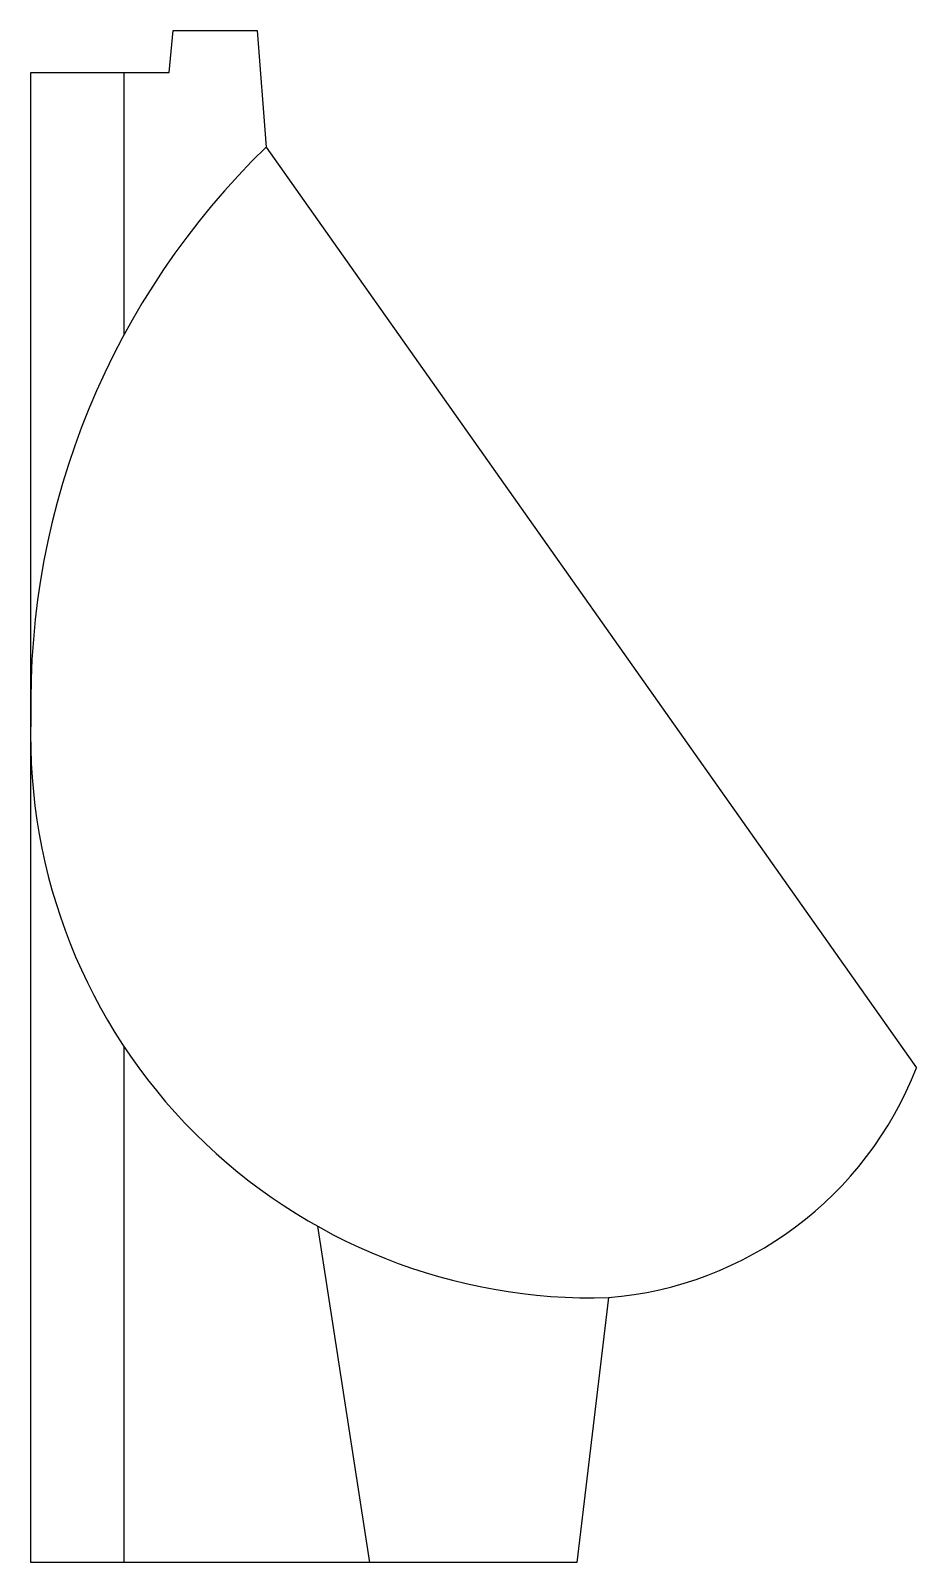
# Model space of a CAD drawing. Extents: x -827.408 to -827.124, y 502.652 to 503.142.
import ezdxf

# ---------------------------------------------------------------- set-up
doc = ezdxf.new("R2010")
doc.units = 0
doc.header["$LTSCALE"] = 50
doc.header["$MEASUREMENT"] = 0
doc.layers.add('A-PECAS', color=2, linetype='CONTINUOUS')

msp = doc.modelspace()

# ---------------------------------------------------------------- linework, layer by layer
at = {"layer": 'A-PECAS'}
for p, q in [((-827.3636402547838, 503.1286802154874), (-827.3624023110831, 503.1420417986632)), ((-827.3624023110831, 503.1420417986632), (-827.3354753020012, 503.1420417986632)), ((-827.3354753020012, 503.1420417986632), (-827.332599400993, 503.1047885669443)), ((-827.4079299928072, 503.1286802154874), (-827.3636402547838, 503.1286802154874)), ((-827.4079299928072, 502.6520415510104), (-827.4079299928072, 503.1286802154874)), ((-827.332599400993, 503.1047885669443), (-827.1244797737667, 502.8102716302559)), ((-827.2230000205167, 502.7367514251254), (-827.2331163217139, 502.6520415510104)), ((-827.2331163217139, 502.6520415510104), (-827.4079299928072, 502.6520415510104))]:
    msp.add_line(p, q, dxfattribs=at)
at = {"layer": 'A-PECAS', "color": 1}
for p, q in [((-827.3780560576788, 503.0448480016055), (-827.3780560576788, 503.1286802154874)), ((-827.3780560576788, 502.6520415510104), (-827.3780560576788, 502.8169867886645)), ((-827.3162220258523, 502.7595387680838), (-827.2995857414362, 502.6520415510104))]:
    msp.add_line(p, q, dxfattribs=at)
for centre, radius, start, end in [((-827.1601160118306, 502.9267771042571), 0.247868110867398, 134.0963946542015, 181.1974400540691), ((-827.228403258028, 502.9162757184307), 0.1796055869464648, 178.3021457078086, 271.7239409248406)]:
    msp.add_arc(centre, radius, start, end, dxfattribs=at)
at = {"layer": 'A-PECAS'}
msp.add_arc((-827.2323931253869, 502.8521093840097), 0.1157397472654445, 274.6550802746972, 338.8088046646214, dxfattribs=at)

doc.saveas('drawing.dxf')
